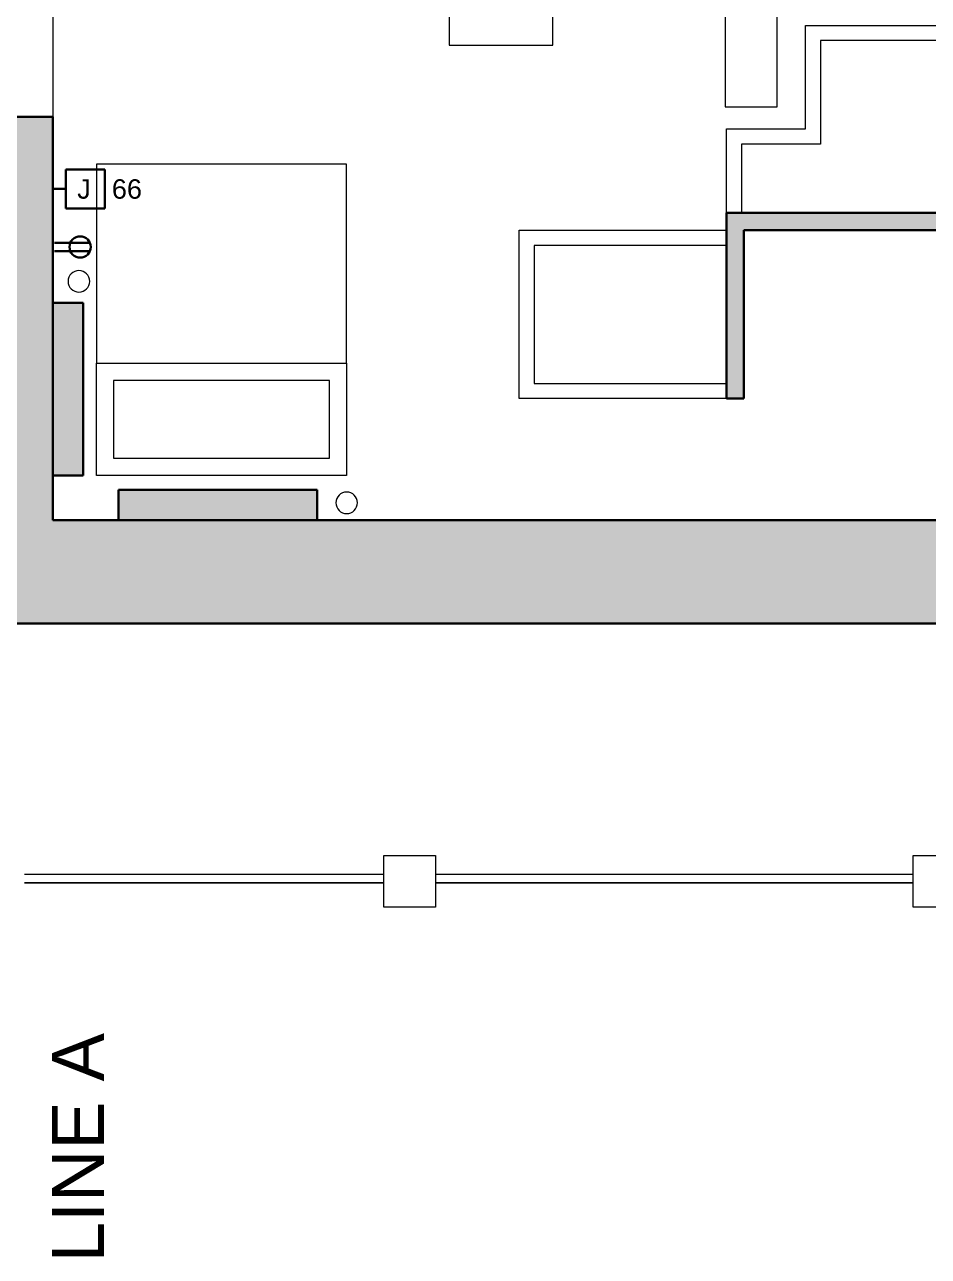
# Model space of a CAD drawing. Header units: inches. Extents: x -4688 to 1542, y -3558 to 978.
# Drawn here: x 11.7 to 221.1, y -147.7 to 137.6 of the extents above; entities that cross this region are included whole.
import ezdxf

# ---------------------------------------------------------------- set-up
doc = ezdxf.new("R2010")
doc.units = ezdxf.units.IN
doc.header["$MEASUREMENT"] = 0
for name, color, linetype, lineweight in [('A-ANNO-NOTE', 131, 'Continuous', 40), ('A-COLS', 52, 'Continuous', 18), ('A-FLOR', 192, 'Continuous', 18), ('A-FLOR-HRAL', 11, 'Continuous', 18), ('A-GENM', 13, 'Continuous', 9), ('A-WALL', 113, 'Continuous', 18), ('A-WALL-PATT', 111, 'Continuous', 18), ('G-ANNO-TEXT', 231, 'Continuous', 9), ('I-WALL', 2, 'Continuous', 18)]:
    doc.layers.add(name, color=color, linetype=linetype, lineweight=lineweight)
doc.styles.add('Arial', font='arial.ttf', dxfattribs={"height": 4.5})
doc.styles.add('Swis721 Lt BT', font='swissl.ttf', dxfattribs={"height": 4.5})
doc.styles.add('Swis721 Lt BT_1', font='swissl.ttf', dxfattribs={"height": 12})

# ---------------------------------------------------------------- blocks, each defined once
blk = doc.blocks.new('Top Rail Type - Top Rail_Internal_-5011479-1st Floor Power _ Signal')
at = {"layer": 'A-FLOR-HRAL', "lineweight": 9}
for p, q in [((11.65, -59.18), (94.9, -59.18)), ((106.9, -59.18), (217.54, -59.18)), ((94.9, -61.18), (11.65, -61.18)), ((217.54, -61.18), (106.9, -61.18))]:
    blk.add_line(p, q, dxfattribs=at)
blk = doc.blocks.new('Top Rail Type - Top Rail_Internal_-V4-1st Floor Power _ Signal')
at = {"layer": 'A-FLOR-HRAL', "lineweight": 9}
for p, q in [((11.65, -59.18), (94.9, -59.18)), ((106.9, -59.18), (217.54, -59.18)), ((11.65, -61.18), (94.9, -61.18)), ((106.9, -61.18), (217.54, -61.18))]:
    blk.add_line(p, q, dxfattribs=at)
blk = doc.blocks.new('Generic Models 2 - Generic Models 2-7028761-1st Floor Power _ Signal')
at = {"layer": 'A-GENM'}
for p, q in [((301.64, 158.13), (142.11, 158.13)), ((142.11, 134.13), (301.64, 134.13)), ((94.11, 110.13), (94.11, 66.4)), ((118.11, 66.4), (118.11, 110.13)), ((325.64, 110.13), (325.64, 66.4)), ((349.64, 66.4), (349.64, 110.13)), ((158.11, 94.13), (158.11, 52.13)), ((285.64, 94.13), (158.11, 94.13)), ((285.64, 52.13), (285.64, 94.13)), ((170.11, 52.13), (170.11, 76.13)), ((170.11, 76.13), (273.64, 76.13)), ((273.64, 76.13), (273.64, 52.13)), ((94.11, 66.4), (118.11, 66.4)), ((325.64, 66.4), (349.64, 66.4)), ((158.11, 52.13), (170.11, 52.13)), ((273.64, 52.13), (285.64, 52.13))]:
    blk.add_line(p, q, dxfattribs=at)
for centre, radius, start, end in [((142.11, 110.13), 48, 90, 180), ((301.64, 110.13), 48, 360, 90), ((142.11, 110.13), 24, 90, 180), ((301.64, 110.13), 24, 0, 90)]:
    blk.add_arc(centre, radius, start, end, dxfattribs=at)

msp = doc.modelspace()

# ---------------------------------------------------------------- hatches: boundary and pattern name
at = {"layer": 'A-WALL-PATT', "lineweight": 9}
h = msp.add_hatch(color=7, dxfattribs=at)
h.paths.add_polyline_path([(1.72, -1.17), (18.22, -1.17), (18.22, 116.22), (1.72, 116.22), (1.72, 32.25)], flags=0)
h.paths.add_polyline_path([(18.22, 154.72), (18.22, 335.37), (1.72, 335.37), (1.72, 154.72)], flags=0)
h.paths.add_polyline_path([(18.22, 388.37), (18.22, 814.52), (1.72, 814.52), (1.72, 388.37)], flags=0)
for points in [[(178.31, 50.97), (178.31, 93.97), (174.31, 93.97), (174.31, 50.97)], [(301.84, 89.97), (301.84, 93.97), (178.31, 93.97), (178.31, 89.97), (300.49, 89.97)], [(25.22, 33.17), (25.22, 73.17), (18.22, 73.17), (18.22, 33.17)], [(79.44, 22.83), (79.44, 29.83), (33.44, 29.83), (33.44, 22.83)], [(440.08, -1.17), (464.28, -1.17), (464.28, 22.83), (18.22, 22.83), (18.22, -1.17), (420.78, -1.17), (420.78, -0.27), (440.08, -0.27)]]:
    msp.add_hatch(color=7, dxfattribs=at).paths.add_polyline_path(points, flags=0)

# ---------------------------------------------------------------- linework, layer by layer
at = {"layer": 'A-ANNO-NOTE', "lineweight": 30}
for p, q in [((21.22, 104.03), (21.22, 95.03)), ((30.22, 104.03), (21.22, 104.03)), ((30.22, 95.03), (30.22, 104.03)), ((18.22, 98.03), (18.22, 101.03)), ((18.22, 99.53), (21.22, 99.53)), ((21.22, 95.03), (30.22, 95.03)), ((18.54, 87.05), (26.8, 87.05)), ((18.54, 85.13), (26.8, 85.13))]:
    msp.add_line(p, q, dxfattribs=at)
msp.add_circle((24.52, 86.09), 2.47, dxfattribs=at)
at = {"layer": 'A-COLS', "lineweight": 9}
for p, q in [((94.9, -54.86), (106.9, -54.86)), ((94.9, -66.86), (94.9, -54.86)), ((106.9, -54.86), (106.9, -66.86)), ((217.54, -54.86), (229.54, -54.86)), ((217.54, -66.86), (217.54, -54.86)), ((106.9, -66.86), (94.9, -66.86)), ((229.54, -66.86), (217.54, -66.86))]:
    msp.add_line(p, q, dxfattribs=at)
at = {"layer": 'A-FLOR'}
for p, q in [((86.28, 105.28), (28.28, 105.28)), ((28.28, 105.28), (28.28, 59.17)), ((86.28, 59.17), (86.28, 105.28))]:
    msp.add_line(p, q, dxfattribs=at)
for centre, start, end in [((24.23, 78.13), 0, 180), ((24.23, 78.13), 180, 0), ((86.28, 26.83), 0, 180), ((86.28, 26.83), 180, 0)]:
    msp.add_arc(centre, 2.5, start, end, dxfattribs=at)
at = {"layer": 'A-WALL', "lineweight": 9}
for p, q in [((18.22, 154.72), (18.22, 116.22)), ((28.28, 59.17), (86.28, 59.17)), ((28.28, 33.17), (28.28, 59.17)), ((86.28, 59.17), (86.28, 33.17)), ((82.28, 55.17), (32.28, 55.17)), ((32.28, 55.17), (32.28, 37.17)), ((82.28, 37.17), (82.28, 55.17)), ((32.28, 37.17), (82.28, 37.17)), ((86.28, 33.17), (28.28, 33.17))]:
    msp.add_line(p, q, dxfattribs=at)
at = {"layer": 'A-WALL', "color": 8, "lineweight": 30}
for p, q in [((18.22, 116.22), (1.72, 116.22)), ((18.22, 22.83), (18.22, 116.22)), ((174.31, 93.97), (174.31, 50.97)), ((301.84, 93.97), (174.31, 93.97)), ((178.31, 50.97), (178.31, 89.97)), ((178.31, 89.97), (297.84, 89.97)), ((25.22, 73.17), (18.22, 73.17)), ((25.22, 33.17), (25.22, 73.17)), ((174.31, 50.97), (178.31, 50.97)), ((18.22, 33.17), (25.22, 33.17)), ((79.44, 29.83), (33.44, 29.83)), ((33.44, 29.83), (33.44, 22.83)), ((79.44, 22.83), (79.44, 29.83)), ((464.28, 22.83), (18.22, 22.83)), ((1.72, -1.17), (420.78, -1.17))]:
    msp.add_line(p, q, dxfattribs=at)
at = {"layer": 'I-WALL', "lineweight": 9}
for p, q in [((192.6, 113.44), (192.6, 137.44)), ((192.6, 137.44), (283.56, 137.44)), ((196.1, 133.94), (196.1, 109.94)), ((280.06, 133.94), (196.1, 133.94)), ((174.31, 93.97), (174.31, 113.44)), ((174.31, 113.44), (192.6, 113.44)), ((177.81, 109.94), (177.81, 93.97)), ((196.1, 109.94), (177.81, 109.94)), ((126.23, 89.97), (174.31, 89.97)), ((126.23, 50.97), (126.23, 89.97)), ((174.31, 86.47), (129.73, 86.47)), ((129.73, 86.47), (129.73, 54.47)), ((129.73, 54.47), (174.31, 54.47)), ((174.31, 50.97), (126.23, 50.97))]:
    msp.add_line(p, q, dxfattribs=at)

# ---------------------------------------------------------------- block references
at = {"layer": 'A-FLOR-HRAL', "lineweight": 9}
for name in ['Top Rail Type - Top Rail_Internal_-5011479-1st Floor Power _ Signal', 'Top Rail Type - Top Rail_Internal_-V4-1st Floor Power _ Signal']:
    msp.add_blockref(name, (0, 0), dxfattribs=at)
at = {"layer": 'A-GENM'}
msp.add_blockref('Generic Models 2 - Generic Models 2-7028761-1st Floor Power _ Signal', (15.92, 66.46), dxfattribs=at)

# ---------------------------------------------------------------- texts
at = {"layer": 'A-ANNO-NOTE', "lineweight": 9, "char_height": 4.5, "attachment_point": 1}
for s, insert, width, style in [('J', (23.84, 101.78), 3.939, 'Arial'), ('66', (31.86, 101.78), 8.181, 'Swis721 Lt BT')]:
    msp.add_mtext(s, dxfattribs=dict(at, insert=insert, width=width, style=style))
at = {"layer": 'G-ANNO-TEXT', "color": 7, "insert": (18.01, -149.12), "char_height": 12, "width": 59.2365, "attachment_point": 1, "rotation": 90, "style": 'Swis721 Lt BT_1'}
msp.add_mtext('LINE A', dxfattribs=at)

doc.saveas('drawing.dxf')
